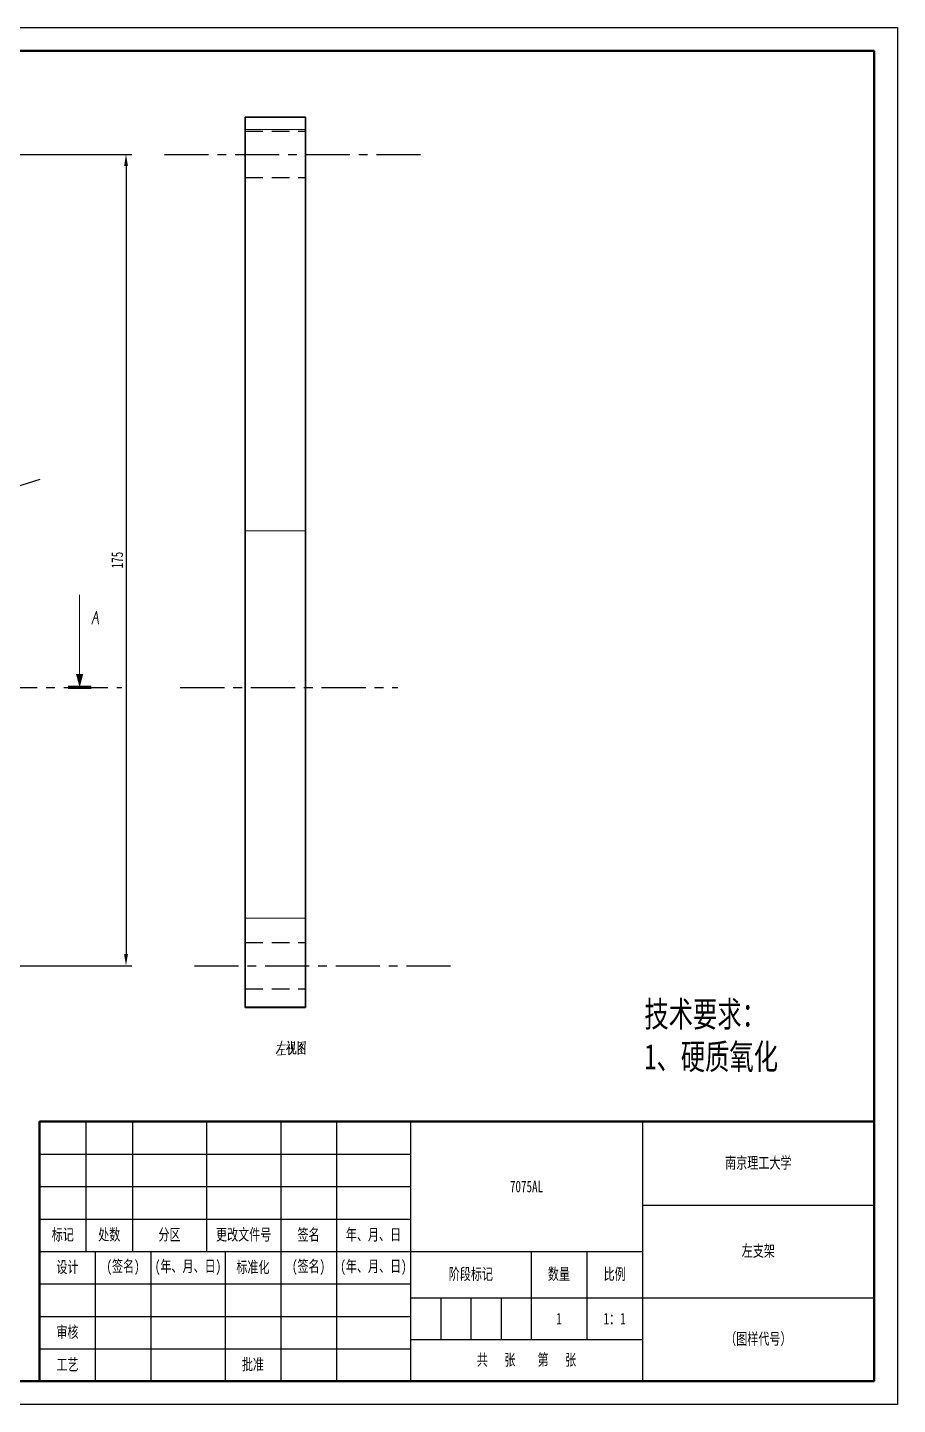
# Model space of a CAD drawing. Header units: millimetres. Extents: x 1050 to 2021, y 766 to 1186.
# Drawn here: x 1282.4 to 1470, y 765.6 to 1062.6 of the extents above; entities that cross this region are included whole.
import ezdxf

# ---------------------------------------------------------------- set-up
doc = ezdxf.new("R2010")
doc.units = ezdxf.units.MM
doc.header["$LTSCALE"] = 0.3
doc.linetypes.add('CENTER', pattern=[50.8, 31.75, -6.35, 6.35, -6.35])
doc.linetypes.add('DASHED', pattern=[19.05, 12.7, -6.35])
for name, color, linetype, lineweight in [('尺寸线', 3, 'Continuous', 25), ('粗实线', 7, 'Continuous', 50), ('细实线', 7, 'Continuous', 25), ('细文本', 7, 'Continuous', 25), ('细点画线', 1, 'CENTER', 25), ('虚线', 2, 'DASHED', 25)]:
    doc.layers.add(name, color=color, linetype=linetype, lineweight=lineweight)
doc.styles.add('NUT Standard', font='simfang.ttf', dxfattribs={"width": 0.7, "height": 2.5})
doc.dimstyles.new('NUT Standard', dxfattribs={"dimtxt": 2.5, "dimasz": 2.5, "dimexe": 1.25, "dimexo": 0.625, "dimtad": 1, "dimtoh": 1, "dimtxsty": 'NUT Standard', "dimcen": 2.5, "dimadec": 0, "dimazin": 0, "dimtfac": 1, "dimtmove": 0, "dimatfit": 3, "dimfxl": 1, "dimarcsym": 0})

# ---------------------------------------------------------------- blocks, each defined once
blk = doc.blocks.new('*D14')
at = {"layer": 'Defpoints', "color": 0, "transparency": 16777216}
for p in [(1285.11, 965.15), (1208.74, 941.33)]:
    blk.add_point(p, dxfattribs=at)
at = {"layer": '尺寸线', "color": 0, "lineweight": -2, "transparency": 16777216}
for p, q in [((1285.11, 965.15), (1208.74, 941.33)), ((1197.3, 939.09), (1201.55, 939.09)), ((1201.55, 939.09), (1206.35, 940.59))]:
    blk.add_line(p, q, dxfattribs=at)
at = {"layer": '尺寸线', "color": 0, "transparency": 16777216}
blk.add_solid([(1206.23, 940.98), (1206.48, 940.19), (1208.74, 941.33)], dxfattribs=at)
at = {"layer": '尺寸线', "color": 0, "transparency": 16777216, "insert": (1199.11, 940.98), "char_height": 2.5, "attachment_point": 5, "style": 'NUT Standard'}
blk.add_mtext('R80', dxfattribs=at)
blk = doc.blocks.new('*D47')
at = {"layer": 'Defpoints', "color": 0, "transparency": 16777216}
for p in [(1199.33, 1035.26), (1256.1, 860.26), (1303.67, 860.26)]:
    blk.add_point(p, dxfattribs=at)
at = {"layer": '尺寸线', "color": 0, "lineweight": -2, "transparency": 16777216}
for p, q in [((1199.96, 1035.26), (1304.92, 1035.26)), ((1303.67, 1032.76), (1303.67, 862.76)), ((1256.72, 860.26), (1304.92, 860.26))]:
    blk.add_line(p, q, dxfattribs=at)
at = {"layer": '尺寸线', "color": 0, "transparency": 16777216}
for points in [[(1303.26, 1032.76), (1304.09, 1032.76), (1303.67, 1035.26)], [(1303.26, 862.76), (1304.09, 862.76), (1303.67, 860.26)]]:
    blk.add_solid(points, dxfattribs=at)
at = {"layer": '尺寸线', "color": 0, "transparency": 16777216, "insert": (1301.79, 947.76), "char_height": 2.5, "attachment_point": 5, "rotation": 90, "style": 'NUT Standard'}
blk.add_mtext('175', dxfattribs=at)

msp = doc.modelspace()

# ---------------------------------------------------------------- linework, layer by layer
for p, q in [((1050.042, 1062.619), (1470.042, 1062.619)), ((1470.042, 1062.619), (1470.042, 765.619)), ((1470.042, 765.619), (1050.042, 765.619))]:
    msp.add_line(p, q)
at = {"color": 7, "lineweight": 35}
for p, q in [((1329.404, 1043.263), (1329.404, 1040.612)), ((1342.404, 1043.263), (1329.404, 1043.263)), ((1342.404, 1043.263), (1342.404, 1040.612)), ((1329.404, 1040.612), (1329.404, 954.025)), ((1342.404, 1040.612), (1342.404, 954.025)), ((1329.404, 954.025), (1329.404, 870.507)), ((1342.404, 954.025), (1342.404, 870.507)), ((1329.404, 851.396), (1329.404, 870.507)), ((1342.404, 851.396), (1342.404, 870.507)), ((1329.404, 851.396), (1329.404, 851.263)), ((1342.404, 851.263), (1329.404, 851.263)), ((1342.404, 851.396), (1342.404, 851.263))]:
    msp.add_line(p, q, dxfattribs=at)
at = {"color": 7, "lineweight": 13}
for p, q in [((1342.404, 1040.612), (1329.404, 1040.612)), ((1342.404, 954.025), (1329.404, 954.025)), ((1293.666, 923.161), (1293.666, 940.263)), ((1342.404, 870.507), (1329.404, 870.507)), ((1342.404, 851.396), (1329.404, 851.396))]:
    msp.add_line(p, q, dxfattribs=at)
at = {"color": 7, "lineweight": 100}
msp.add_line((1296.166, 920.263), (1291.166, 920.263), dxfattribs=at)
at = {"color": 7, "lineweight": 13}
for points in [[(1296.291, 933.947), (1296.816, 935.347), (1297.341, 936.747), (1297.551, 935.347), (1297.761, 933.947)], [(1296.781, 935.242), (1297.551, 935.242)], [(1337.269, 844.088), (1337.059, 843.143)], [(1338.599, 843.983), (1338.879, 843.563)], [(1339.369, 843.948), (1339.369, 842.268)], [(1340.034, 843.773), (1339.369, 843.703)], [(1339.964, 842.198), (1340.034, 843.878)], [(1340.804, 843.983), (1340.804, 842.513), (1340.804, 841.008)], [(1340.804, 843.948), (1340.804, 842.548), (1340.804, 841.148)], [(1342.274, 843.808), (1340.804, 843.668)], [(1341.574, 843.528), (1341.014, 842.723)], [(1342.239, 841.183), (1342.239, 842.548), (1342.274, 843.948)], [(1336.604, 842.093), (1336.044, 841.218)], [(1336.254, 843.073), (1338.074, 843.213)], [(1336.359, 840.973), (1338.074, 841.078)], [(1337.059, 843.143), (1336.604, 842.093)], [(1336.744, 842.163), (1337.829, 842.268)], [(1337.269, 842.198), (1337.234, 841.008)], [(1338.949, 843.318), (1338.774, 842.828), (1338.284, 842.093)], [(1338.319, 843.108), (1338.879, 843.178)], [(1338.774, 842.828), (1338.774, 841.043)], [(1338.774, 842.653), (1339.089, 842.338)], [(1338.879, 841.043), (1339.159, 841.323)], [(1339.159, 841.323), (1339.404, 841.673)], [(1339.579, 842.303), (1339.404, 841.673)], [(1339.684, 843.353), (1339.579, 842.303)], [(1339.719, 841.323), (1339.719, 842.408)], [(1339.859, 841.218), (1339.719, 841.323)], [(1340.279, 841.218), (1339.859, 841.218)], [(1340.279, 841.848), (1340.279, 841.218)], [(1340.804, 841.253), (1342.169, 841.358)], [(1340.874, 842.058), (1341.364, 842.478)], [(1341.329, 842.968), (1342.029, 842.233)], [(1341.329, 841.883), (1341.679, 841.498)], [(1341.364, 843.178), (1341.819, 843.248)], [(1341.364, 842.478), (1341.574, 842.758)], [(1341.434, 842.268), (1341.679, 841.988)], [(1341.574, 842.758), (1341.924, 843.388)], [(1342.029, 842.233), (1342.204, 842.268)], [(1342.239, 841.078), (1342.239, 841.183), (1342.169, 841.358)]]:
    msp.add_lwpolyline(points, dxfattribs=at)
msp.add_solid([(1292.89, 923.161), (1293.666, 920.263), (1294.443, 923.161)], dxfattribs=at)
at = {"layer": '粗实线'}
for p, q in [((1075.042, 1057.619), (1465.042, 1057.619)), ((1465.042, 1057.619), (1465.042, 770.619)), ((1285.042, 826.619), (1465.042, 826.619)), ((1285.042, 770.619), (1285.042, 826.619)), ((1465.042, 770.619), (1075.042, 770.619)), ((1285.042, 770.619), (1465.042, 770.619))]:
    msp.add_line(p, q, dxfattribs=at)
at = {"layer": '细实线'}
for p, q in [((1295.042, 826.619), (1295.042, 798.619)), ((1305.042, 826.619), (1305.042, 798.619)), ((1321.042, 826.619), (1321.042, 798.619)), ((1337.042, 826.619), (1337.042, 798.619)), ((1349.042, 826.619), (1349.042, 798.619)), ((1365.042, 826.619), (1365.042, 770.619)), ((1415.042, 826.619), (1415.042, 770.619)), ((1285.042, 819.619), (1365.042, 819.619)), ((1285.042, 812.619), (1365.042, 812.619)), ((1415.042, 808.619), (1465.042, 808.619)), ((1285.042, 805.619), (1365.042, 805.619)), ((1285.042, 798.619), (1415.042, 798.619)), ((1297.042, 798.619), (1297.042, 770.619)), ((1309.042, 798.619), (1309.042, 770.619)), ((1325.042, 798.619), (1325.042, 770.619)), ((1337.042, 798.619), (1337.042, 770.619)), ((1349.042, 798.619), (1349.042, 770.619)), ((1391.042, 798.619), (1391.042, 779.619)), ((1403.042, 798.619), (1403.042, 779.619)), ((1285.042, 791.619), (1365.042, 791.619)), ((1365.042, 788.619), (1465.042, 788.619)), ((1371.542, 788.619), (1371.542, 779.619)), ((1378.042, 788.619), (1378.042, 779.619)), ((1384.542, 788.619), (1384.542, 779.619)), ((1285.042, 784.619), (1365.042, 784.619)), ((1365.042, 779.619), (1415.042, 779.619)), ((1285.042, 777.619), (1365.042, 777.619))]:
    msp.add_line(p, q, dxfattribs=at)
at = {"layer": '细点画线'}
for p, q in [((1311.969, 1035.263), (1367.656, 1035.263)), ((1153.096, 920.263), (1302.739, 920.263)), ((1315.36, 920.263), (1362.274, 920.263)), ((1318.419, 860.263), (1374.106, 860.263))]:
    msp.add_line(p, q, dxfattribs=at)
at = {"layer": '虚线'}
for p, q in [((1329.404, 1040.263), (1342.404, 1040.263)), ((1329.404, 1030.263), (1342.404, 1030.263)), ((1329.404, 865.263), (1342.404, 865.263)), ((1329.404, 855.263), (1342.404, 855.263))]:
    msp.add_line(p, q, dxfattribs=at)

# ---------------------------------------------------------------- texts
at = {"layer": 'Defpoints', "insert": (1415.46, 852.548), "char_height": 5.4927, "attachment_point": 1, "style": 'NUT Standard'}
msp.add_mtext_dynamic_manual_height_columns('{\\C0;技术要求：\\P1、硬质氧化}', width=91.2315, gutter_width=27.463, heights=[0], dxfattribs=at)
at = {"layer": '粗实线', "char_height": 2.5, "attachment_point": 5, "style": 'NUT Standard'}
for s, insert in [('\\pxqc;{\\fFangSong|b0|i0|c134|p49;1}', (1397.042, 784.119)), ('\\pxqc;{\\fFangSong|b0|i0|c134|p49;1：1}', (1409.042, 784.119))]:
    msp.add_mtext_dynamic_manual_height_columns(s, width=12, gutter_width=12.5, heights=[0], dxfattribs=dict(at, insert=insert))
at = {"layer": '细文本', "char_height": 2.5, "attachment_point": 5, "style": 'NUT Standard'}
for s, insert, width in [('{\\fFangSong|b0|i0|c134|p49;南京理工大学}', (1440.042, 817.619), 50), ('7075AL', (1390.042, 812.619), 50), ('标记', (1290.042, 802.119), 10), ('处数', (1300.042, 802.119), 10), ('分区', (1313.042, 802.119), 16), ('更改文件号', (1329.042, 802.119), 16), ('签名', (1343.042, 802.119), 12), ('年、月、日', (1357.042, 802.119), 16), ('左支架', (1440.042, 798.619), 50), ('设计', (1291.042, 795.119), 12), ('(签名)', (1303.042, 795.119), 12), ('(年、月、日)', (1317.042, 795.119), 16), ('标准化', (1331.042, 795.119), 12), ('(签名)', (1343.042, 795.119), 12), ('(年、月、日)', (1357.042, 795.119), 16), ('阶段标记', (1378.042, 793.619), 26), ('数量', (1397.042, 793.619), 12), ('比例', (1409.042, 793.619), 12), ('审核', (1291.042, 781.119), 12), ('（图样代号）', (1440.042, 779.619), 50), ('工艺', (1291.042, 774.119), 12), ('批准', (1331.042, 774.119), 12), ('共   张    第   张', (1390.042, 775.119), 50)]:
    msp.add_mtext(s, dxfattribs=dict(at, insert=insert, width=width))

# ---------------------------------------------------------------- dimensions: what is measured, and where the dimension line sits
at = {"layer": '尺寸线'}
dim = msp.add_linear_dim(base=(1303.674, 860.263), p1=(1199.332, 1035.263), p2=(1256.096, 860.263), angle=90, dimstyle='NUT Standard', dxfattribs=at)
dim.commit()
dim.dimension.update_dxf_attribs({"geometry": '*D47', "text_midpoint": (1301.785, 947.763)})
dim = msp.add_radius_dim(center=(1285.113, 965.147), mpoint=(1208.741, 941.33), dimstyle='NUT Standard', dxfattribs=at)
dim.commit()
dim.dimension.update_dxf_attribs({"geometry": '*D14', "text_midpoint": (1199.114, 940.978)})

doc.saveas('drawing.dxf')
